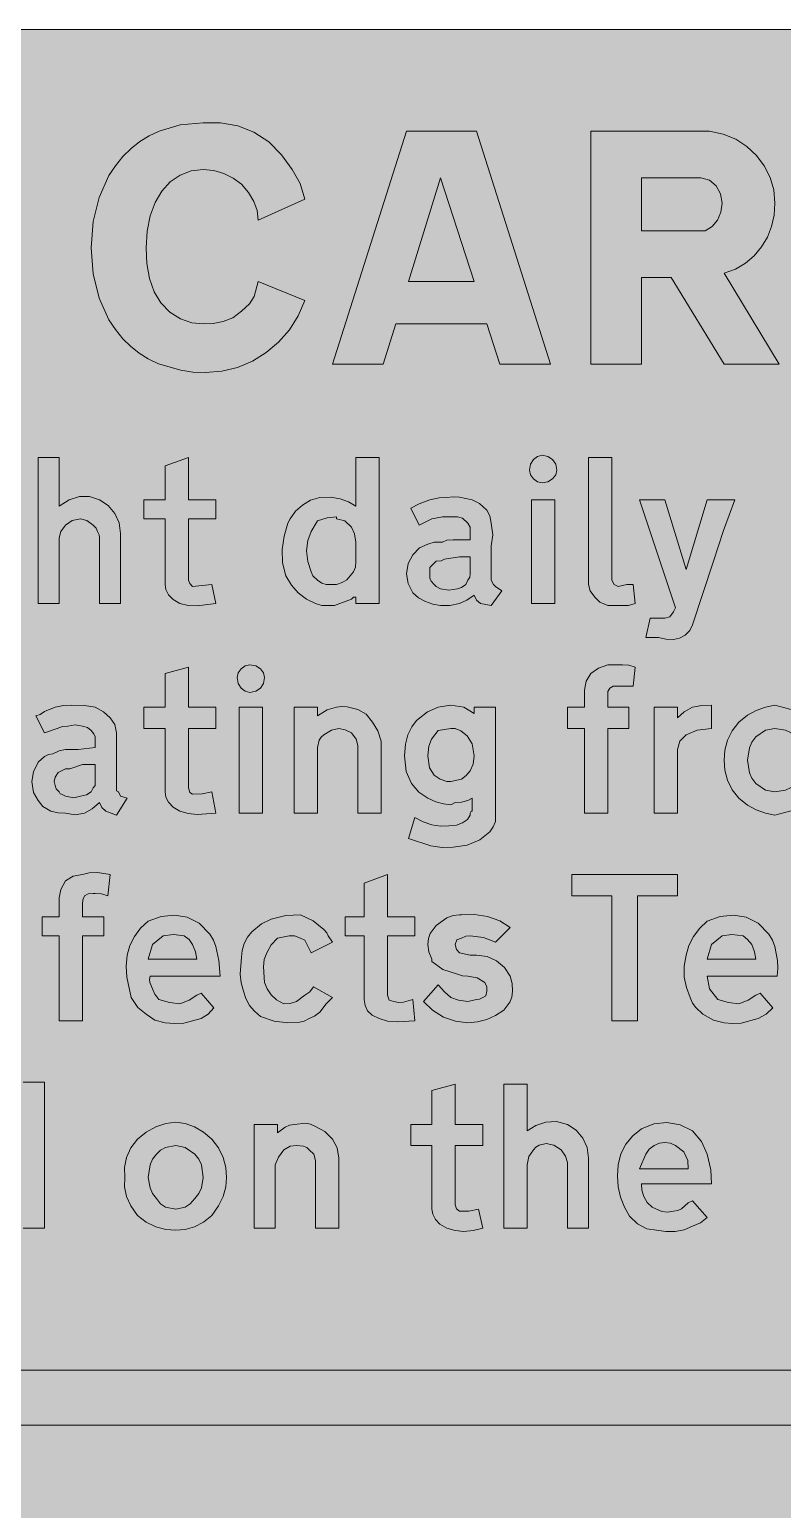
# Model space of a CAD drawing. Header units: metres. Extents: x 10 to 559, y 12 to 260.
# Drawn here: x 281.7 to 345.7, y 134.1 to 259.9 of the extents above; entities that cross this region are included whole.
import ezdxf

# ---------------------------------------------------------------- set-up
doc = ezdxf.new("R2010")
doc.units = ezdxf.units.M
doc.layers.add('FILL_BLACK_000000', color=7, linetype='Continuous', true_color=0x000000)
doc.layers.add('FILL_YELLOW_FFFF00', color=7, linetype='Continuous', true_color=0xffff00)

msp = doc.modelspace()

# ---------------------------------------------------------------- hatches: boundary and pattern name
at = {"layer": 'FILL_BLACK_000000', "true_color": 0x000000}
h = msp.add_hatch(color=7, dxfattribs=at)
h.dxf.hatch_style = 1
h.paths.add_polyline_path([(304.53, 235.58), (303.78, 234.4), (302.87, 233.36), (301.82, 232.47), (300.65, 231.75), (299.38, 231.21), (298.04, 230.88), (296.64, 230.76), (295.58, 230.81), (294.56, 230.96), (292.66, 231.52), (291.79, 231.94), (291, 232.43), (290.27, 233), (289.62, 233.64), (288.99, 234.42), (288.44, 235.25), (287.6, 237.1), (287.09, 239.16), (286.92, 241.38), (287.09, 243.6), (287.6, 245.65), (288.44, 247.51), (288.99, 248.34), (289.62, 249.12), (290.32, 249.81), (291.07, 250.41), (291.86, 250.9), (292.7, 251.3), (294.51, 251.83), (296.46, 252), (297.94, 252), (299.39, 251.73), (300.76, 251.19), (302.04, 250.38), (303.1, 249.28), (304.02, 248.04), (304.7, 246.85), (305.1, 245.52), (301.14, 243.72), (301.04, 244.53), (300.76, 245.32), (300.3, 246.07), (299.7, 246.78), (298.99, 247.28), (298.22, 247.68), (297.37, 247.94), (296.46, 248.04), (295.42, 247.92), (294.49, 247.56), (293.66, 246.98), (292.95, 246.19), (292.38, 245.23), (291.95, 244.09), (291.69, 242.8), (291.6, 241.38), (291.67, 240.04), (291.89, 238.77), (292.28, 237.63), (292.86, 236.7), (293.63, 235.89), (294.53, 235.33), (295.49, 235), (296.46, 234.9), (297.3, 234.94), (298.15, 235.1), (298.97, 235.43), (299.7, 235.98), (300.38, 236.61), (300.78, 237.24), (301.14, 238.5), (305.1, 236.88), (304.53, 235.58)])
h = msp.add_hatch(color=7, dxfattribs=at)
h.dxf.hatch_style = 1
h.paths.add_polyline_path([(320.58, 234.9), (312.84, 234.9), (311.76, 231.48), (307.44, 231.48), (313.74, 251.28), (319.68, 251.28), (325.98, 231.48), (321.66, 231.48), (320.58, 234.9)])
h.paths.add_polyline_path([(313.92, 238.5), (319.5, 238.5), (316.62, 247.32), (313.92, 238.5)], flags=16)
h = msp.add_hatch(color=7, dxfattribs=at)
h.dxf.hatch_style = 1
h.paths.add_polyline_path([(329.4, 231.48), (329.4, 251.28), (339.48, 251.28), (340.65, 251.04), (341.72, 250.6), (342.67, 249.99), (343.48, 249.23), (344.15, 248.35), (344.64, 247.36), (344.95, 246.29), (345.06, 245.16), (344.99, 244.16), (344.76, 243.19), (344.41, 242.28), (343.91, 241.45), (343.29, 240.7), (342.55, 240.07), (341.7, 239.57), (340.74, 239.22), (345.42, 231.48), (340.74, 231.48), (336.24, 238.86), (333.72, 238.86), (333.72, 231.48), (329.4, 231.48)])
h.paths.add_polyline_path([(339.12, 242.82), (339.72, 243.19), (340.18, 243.72), (340.46, 244.39), (340.56, 245.16), (340.43, 245.95), (340.06, 246.64), (339.5, 247.13), (338.76, 247.32), (333.72, 247.32), (333.72, 242.82), (338.94, 242.82), (339.12, 242.82)], flags=16)
h = msp.add_hatch(color=7, dxfattribs=at)
h.dxf.hatch_style = 1
h.paths.add_polyline_path([(285.06, 219.96), (285.93, 220.23), (286.8, 220.23), (287.64, 219.96), (288.38, 219.46), (288.95, 218.79), (289.31, 217.99), (289.44, 217.08), (289.44, 211.14), (287.64, 211.14), (287.64, 216.72), (287.62, 216.99), (287.46, 217.26), (287.35, 217.53), (287.1, 217.8), (286.56, 218.2), (286.02, 218.34), (285.32, 218.2), (284.76, 217.8), (284.36, 217.26), (284.22, 216.72), (284.22, 211.14), (282.42, 211.14), (282.42, 223.56), (284.22, 223.56), (284.22, 219.42), (285.06, 219.96)])
h = msp.add_hatch(color=7, dxfattribs=at)
h.dxf.hatch_style = 1
h.paths.add_polyline_path([(295.31, 212.85), (295.56, 212.58), (297.18, 212.76), (297.54, 211.14), (295.94, 210.94), (295.19, 210.96), (294.48, 211.14), (293.9, 211.47), (293.51, 211.88), (293.29, 212.33), (293.22, 212.76), (293.22, 218.34), (291.42, 218.34), (291.42, 219.96), (293.22, 219.96), (293.22, 222.84), (295.2, 223.56), (295.2, 219.96), (297.54, 219.96), (297.54, 218.34), (295.2, 218.34), (295.2, 213.12), (295.31, 212.85)])
h = msp.add_hatch(color=7, dxfattribs=at)
h.dxf.hatch_style = 1
h.paths.add_polyline_path([(306.54, 210.98), (306, 211.14), (305.23, 211.51), (304.54, 212.04), (303.95, 212.71), (303.48, 213.48), (303.2, 214.59), (303.17, 215.73), (303.33, 216.87), (303.66, 217.98), (303.84, 218.34), (304.31, 218.98), (304.9, 219.51), (305.59, 219.91), (306.36, 220.14), (307.27, 220.18), (308.09, 220.05), (308.82, 219.79), (309.42, 219.42), (309.42, 223.56), (311.4, 223.56), (311.4, 211.14), (309.42, 211.14), (309.42, 211.5), (309.42, 211.61), (309.42, 211.68), (309.24, 211.68), (309.06, 211.5), (307.62, 210.96), (307.08, 210.96), (306.54, 210.98)])
h.paths.add_polyline_path([(307.8, 218.52), (306.99, 218.41), (306.18, 218.16), (305.64, 217.26), (305.34, 216.5), (305.24, 215.62), (305.34, 214.7), (305.64, 213.84), (305.78, 213.48), (306.18, 213.12), (306.54, 212.87), (306.9, 212.76), (307.8, 212.76), (308.28, 212.93), (308.66, 213.16), (309.24, 213.84), (309.4, 214.22), (309.42, 214.74), (309.42, 216.36), (309.31, 217.06), (309.06, 217.62), (308.5, 218.18), (307.8, 218.34), (307.8, 218.45), (307.8, 218.52)], flags=16)
h = msp.add_hatch(color=7, dxfattribs=at)
h.dxf.hatch_style = 1
h.paths.add_polyline_path([(326.42, 222.08), (326.16, 221.74), (325.76, 221.49), (325.26, 221.4), (324.86, 221.49), (324.52, 221.74), (324.27, 222.08), (324.18, 222.48), (324.27, 222.98), (324.52, 223.38), (324.86, 223.64), (325.26, 223.74), (325.76, 223.64), (326.16, 223.38), (326.42, 222.98), (326.52, 222.48), (326.42, 222.08)])
h = msp.add_hatch(color=7, dxfattribs=at)
h.dxf.hatch_style = 1
h.paths.add_polyline_path([(329.22, 223.56), (331.2, 223.56), (331.2, 213.12), (331.38, 212.76), (331.74, 212.58), (332.46, 212.76), (333, 212.76), (333.18, 211.14), (332.62, 210.98), (331.92, 210.96), (330.84, 210.96), (330.17, 211.25), (329.76, 211.68), (329.36, 212.22), (329.22, 212.76), (329.22, 223.56)])
h = msp.add_hatch(color=7, dxfattribs=at)
h.dxf.hatch_style = 1
h.paths.add_polyline_path([(315.72, 219.96), (316.51, 220.12), (317.16, 220.14), (317.7, 220.21), (318.24, 220.18), (319.32, 219.96), (319.95, 219.64), (320.58, 219.06), (320.83, 218.59), (320.94, 217.98), (321.08, 216.99), (320.94, 216), (320.94, 213.12), (321.12, 212.76), (321.3, 212.58), (321.84, 212.22), (320.94, 210.96), (320.04, 211.14), (319.7, 211.43), (319.5, 211.86), (318.87, 211.43), (318.24, 211.14), (317.43, 210.98), (316.62, 210.96), (315.99, 211.07), (315.36, 211.32), (314.75, 211.61), (314.28, 212.04), (313.88, 212.85), (313.74, 213.66), (313.88, 214.54), (314.28, 215.28), (314.84, 215.86), (315.54, 216.18), (316.1, 216.34), (316.8, 216.36), (317.18, 216.52), (317.7, 216.54), (319.14, 216.54), (319.14, 217.08), (319.14, 217.62), (318.96, 217.98), (318.51, 218.38), (318.06, 218.52), (316.8, 218.52), (315.9, 218.34), (314.82, 217.8), (314.1, 219.24), (314.82, 219.6), (315.72, 219.96)])
h.paths.add_polyline_path([(318.06, 212.4), (318.42, 212.51), (318.78, 212.76), (318.96, 213.12), (319.12, 213.39), (319.14, 213.66), (319.14, 215.1), (318.24, 215.1), (316.98, 214.92), (316.69, 214.76), (316.26, 214.74), (315.72, 214.2), (315.72, 213.3), (315.83, 213.03), (316.08, 212.76), (316.26, 212.58), (316.62, 212.4), (317.34, 212.26), (318.06, 212.4)], flags=16)
h = msp.add_hatch(color=7, dxfattribs=at)
h.dxf.hatch_style = 1
h.paths.add_polyline_path([(326.34, 219.96), (326.34, 211.14), (324.36, 211.14), (324.36, 219.96), (326.34, 219.96)])
h = msp.add_hatch(color=7, dxfattribs=at)
h.dxf.hatch_style = 1
h.paths.add_polyline_path([(336.6, 210.78), (333.54, 219.96), (335.7, 219.96), (337.5, 214.02), (339.3, 219.96), (341.64, 219.96), (340.67, 217.35), (339.84, 214.74), (338.04, 209.34), (337.81, 208.84), (337.43, 208.44), (336.95, 208.18), (336.42, 208.08), (335.79, 208.1), (335.16, 208.26), (334.08, 208.26), (334.44, 209.88), (335.7, 209.88), (336.13, 210.01), (336.42, 210.42), (336.6, 210.78)])
h = msp.add_hatch(color=7, dxfattribs=at)
h.dxf.hatch_style = 1
h.paths.add_polyline_path([(295.31, 195.07), (295.56, 194.94), (296.37, 194.96), (297.18, 195.12), (297.54, 193.32), (295.94, 193.21), (295.19, 193.29), (294.48, 193.5), (293.9, 193.83), (293.51, 194.24), (293.29, 194.69), (293.22, 195.12), (293.22, 200.52), (291.42, 200.52), (291.42, 202.32), (293.22, 202.32), (293.22, 205.2), (295.2, 205.74), (295.2, 202.32), (297.54, 202.32), (297.54, 200.52), (295.2, 200.52), (295.2, 195.48), (295.31, 195.07)])
h = msp.add_hatch(color=7, dxfattribs=at)
h.dxf.hatch_style = 1
h.paths.add_polyline_path([(301.58, 204.34), (301.32, 203.94), (300.92, 203.68), (300.42, 203.58), (300.02, 203.68), (299.68, 203.94), (299.43, 204.34), (299.34, 204.84), (299.43, 205.24), (299.68, 205.58), (300.02, 205.83), (300.42, 205.92), (300.92, 205.83), (301.32, 205.58), (301.58, 205.24), (301.68, 204.84), (301.58, 204.34)])
h = msp.add_hatch(color=7, dxfattribs=at)
h.dxf.hatch_style = 1
h.paths.add_polyline_path([(328.86, 193.32), (328.86, 200.52), (327.42, 200.52), (327.42, 202.32), (328.86, 202.32), (328.86, 203.76), (329, 204.55), (329.4, 205.2), (330.05, 205.63), (330.84, 205.92), (332.1, 205.92), (332.64, 205.9), (333.18, 205.74), (333, 204.12), (331.92, 204.12), (331.81, 204.12), (331.74, 204.12), (331.31, 204.1), (331.02, 203.94), (330.86, 203.65), (330.84, 203.22), (330.84, 202.32), (332.64, 202.32), (332.64, 200.52), (330.84, 200.52), (330.84, 193.32), (328.86, 193.32)])
h = msp.add_hatch(color=7, dxfattribs=at)
h.dxf.hatch_style = 1
h.paths.add_polyline_path([(282.96, 201.96), (283.86, 202.32), (284.58, 202.48), (285.3, 202.5), (286.36, 202.48), (287.28, 202.32), (287.98, 201.94), (288.54, 201.42), (288.95, 200.86), (289.08, 200.16), (289.08, 198.36), (289.08, 195.48), (289.1, 195.23), (289.26, 195.12), (289.44, 194.76), (289.98, 194.58), (289.08, 193.14), (288.18, 193.5), (287.84, 193.79), (287.64, 194.22), (287.01, 193.7), (286.38, 193.32), (285.57, 193.18), (284.76, 193.32), (284.13, 193.34), (283.5, 193.5), (282.83, 193.88), (282.42, 194.4), (282.02, 195.07), (281.88, 196.02), (282.02, 196.83), (282.42, 197.64), (282.98, 198.13), (283.31, 198.3), (283.68, 198.36), (284.22, 198.61), (284.76, 198.72), (285.84, 198.72), (287.28, 198.9), (287.28, 199.26), (287.28, 199.8), (287.17, 200.07), (286.92, 200.34), (286.63, 200.59), (286.2, 200.7), (285.57, 200.83), (284.94, 200.7), (284.49, 200.68), (284.04, 200.52), (282.96, 200.16), (282.24, 201.6), (282.6, 201.71), (282.96, 201.96)])
h.paths.add_polyline_path([(286.02, 194.76), (286.54, 194.87), (286.92, 195.12), (287.1, 195.48), (287.26, 195.66), (287.28, 195.84), (287.28, 197.46), (286.2, 197.46), (285.12, 197.1), (284.76, 197.08), (284.4, 196.92), (284.13, 196.78), (283.86, 196.38), (283.79, 196.02), (283.86, 195.66), (283.97, 195.39), (284.22, 195.12), (284.31, 194.96), (284.4, 194.94), (284.76, 194.76), (285.46, 194.62), (286.02, 194.76)], flags=16)
h = msp.add_hatch(color=7, dxfattribs=at)
h.dxf.hatch_style = 1
h.paths.add_polyline_path([(301.5, 202.32), (301.5, 193.32), (299.52, 193.32), (299.52, 202.32), (301.5, 202.32)])
h = msp.add_hatch(color=7, dxfattribs=at)
h.dxf.hatch_style = 1
h.paths.add_polyline_path([(307.35, 200.38), (306.72, 199.98), (306.48, 199.79), (306.32, 199.51), (306.18, 198.9), (306.18, 193.32), (304.2, 193.32), (304.2, 202.32), (306.18, 202.32), (306.18, 201.6), (306.99, 202.09), (307.8, 202.32), (308.23, 202.39), (308.7, 202.36), (309.6, 202.14), (310.3, 201.73), (310.86, 201.06), (311.29, 200.32), (311.58, 199.44), (311.58, 193.32), (309.6, 193.32), (309.6, 199.08), (309.47, 199.62), (309.06, 200.16), (308.52, 200.41), (307.98, 200.52), (307.35, 200.38)])
h = msp.add_hatch(color=7, dxfattribs=at)
h.dxf.hatch_style = 1
h.paths.add_polyline_path([(315.9, 192.33), (316.64, 192.2), (317.34, 192.24), (317.98, 192.3), (318.51, 192.49), (318.91, 192.77), (319.14, 193.14), (319.14, 193.25), (319.14, 193.32), (319.23, 193.48), (319.32, 193.5), (319.32, 194.4), (319.32, 194.51), (319.32, 194.58), (318.96, 194.4), (318.42, 194.24), (317.88, 194.22), (317.52, 194.04), (316.87, 194.11), (316.23, 194.27), (315.54, 194.58), (314.78, 195.09), (314.15, 195.84), (313.72, 196.86), (313.56, 198.18), (313.64, 199.17), (313.86, 199.99), (314.19, 200.66), (314.6, 201.19), (315.53, 201.93), (316.44, 202.32), (317.52, 202.5), (318.6, 202.32), (319.5, 201.78), (319.5, 202.32), (321.3, 202.32), (321.3, 192.6), (321.11, 192.15), (320.81, 191.73), (319.97, 191.05), (318.9, 190.6), (317.7, 190.44), (316.76, 190.4), (315.81, 190.53), (313.92, 191.16), (314.46, 192.96), (315.16, 192.59), (315.9, 192.33)])
h.paths.add_polyline_path([(315.86, 199.6), (315.63, 199), (315.54, 198.18), (315.69, 197.18), (316.08, 196.56), (316.6, 196.21), (317.16, 196.02), (317.34, 196.02), (317.52, 196.02), (318.42, 196.2), (318.82, 196.51), (319.16, 196.92), (319.41, 197.47), (319.5, 198.18), (319.32, 199.2), (318.89, 199.89), (318.36, 200.31), (317.88, 200.52), (317.52, 200.52), (316.44, 200.34), (315.86, 199.6)], flags=16)
h = msp.add_hatch(color=7, dxfattribs=at)
h.dxf.hatch_style = 1
h.paths.add_polyline_path([(337.34, 201.94), (338.04, 202.32), (338.85, 202.48), (339.66, 202.5), (339.66, 200.52), (338.45, 200.38), (337.5, 199.98), (336.96, 199.44), (336.78, 198.72), (336.78, 193.32), (334.8, 193.32), (334.8, 202.32), (336.78, 202.32), (336.78, 201.42), (337.34, 201.94)])
h = msp.add_hatch(color=7, dxfattribs=at)
h.dxf.hatch_style = 1
h.paths.add_polyline_path([(341.03, 199.51), (341.42, 200.33), (342, 201.06), (342.71, 201.64), (343.46, 202.05), (344.25, 202.33), (345.06, 202.5), (346.75, 202.05), (347.57, 201.64), (348.3, 201.06), (348.88, 200.33), (349.27, 199.51), (349.49, 198.66), (349.56, 197.82), (349.49, 196.98), (349.27, 196.13), (348.88, 195.31), (348.3, 194.58), (347.57, 194), (346.75, 193.59), (345.06, 193.14), (344.25, 193.31), (343.46, 193.59), (342.71, 194), (342, 194.58), (341.42, 195.31), (341.03, 196.13), (340.81, 196.98), (340.74, 197.82), (340.81, 198.66), (341.03, 199.51)])
h.paths.add_polyline_path([(343.44, 199.8), (343.1, 199.36), (342.88, 198.88), (342.72, 197.82), (342.88, 196.76), (343.1, 196.28), (343.44, 195.84), (344.25, 195.28), (345.06, 195.12), (345.96, 195.28), (346.43, 195.5), (346.86, 195.84), (347.26, 196.76), (347.4, 197.82), (347.26, 198.88), (346.86, 199.8), (346.43, 200.14), (345.96, 200.36), (345.06, 200.52), (344.25, 200.36), (343.44, 199.8)], flags=16)
h = msp.add_hatch(color=7, dxfattribs=at)
h.dxf.hatch_style = 1
h.paths.add_polyline_path([(284.22, 175.68), (284.22, 182.88), (282.78, 182.88), (282.78, 184.5), (284.22, 184.5), (284.22, 186.12), (284.36, 186.84), (284.76, 187.56), (285.41, 187.96), (286.2, 188.1), (286.76, 188.26), (287.46, 188.28), (288.54, 188.1), (288.36, 186.3), (287.82, 186.46), (287.28, 186.48), (287.17, 186.48), (287.1, 186.48), (286.67, 186.46), (286.38, 186.3), (286.22, 185.94), (286.2, 185.58), (286.2, 184.5), (288, 184.5), (288, 182.88), (286.2, 182.88), (286.2, 175.68), (284.22, 175.68)])
h = msp.add_hatch(color=7, dxfattribs=at)
h.dxf.hatch_style = 1
h.paths.add_polyline_path([(312.25, 177.43), (312.66, 177.3), (313.06, 177.23), (313.47, 177.25), (314.28, 177.48), (314.46, 175.68), (312.93, 175.57), (312.13, 175.65), (311.4, 175.86), (310.82, 176.16), (310.43, 176.53), (310.21, 176.97), (310.14, 177.48), (310.14, 182.88), (308.52, 182.88), (308.52, 184.5), (310.14, 184.5), (310.14, 187.38), (312.12, 188.1), (312.12, 184.5), (314.46, 184.5), (314.46, 182.88), (312.12, 182.88), (312.12, 177.84), (312.25, 177.43)])
h = msp.add_hatch(color=7, dxfattribs=at)
h.dxf.hatch_style = 1
h.paths.add_polyline_path([(336.78, 186.3), (333.36, 186.3), (333.36, 175.68), (331.2, 175.68), (331.2, 186.3), (327.78, 186.3), (327.78, 188.1), (336.78, 188.1), (336.78, 186.3)])
h = msp.add_hatch(color=7, dxfattribs=at)
h.dxf.hatch_style = 1
h.paths.add_polyline_path([(291.6, 176.22), (290.9, 176.8), (290.34, 177.66), (289.96, 179.39), (289.91, 180.32), (289.98, 181.26), (290.21, 182.06), (290.61, 182.83), (291.14, 183.54), (291.78, 184.14), (292.89, 184.54), (294.01, 184.66), (295.1, 184.47), (296.1, 183.96), (297.02, 183.04), (297.34, 182.52), (297.54, 181.98), (297.79, 180.79), (297.9, 179.46), (291.96, 179.46), (291.89, 179.19), (291.92, 178.92), (292.14, 178.38), (292.34, 177.93), (292.68, 177.48), (293.58, 177.23), (294.48, 177.12), (295.27, 177.41), (295.92, 177.84), (296.28, 178.02), (297.36, 176.76), (296.89, 176.24), (296.28, 175.86), (294.82, 175.48), (294.03, 175.43), (293.22, 175.5), (292.34, 175.72), (291.6, 176.22)])
h.paths.add_polyline_path([(295.81, 181.53), (295.56, 182.16), (295.27, 182.59), (294.84, 182.88), (293.94, 183.01), (293.04, 182.88), (292.14, 182.16), (291.78, 180.9), (295.92, 180.9), (295.81, 181.53)], flags=16)
h = msp.add_hatch(color=7, dxfattribs=at)
h.dxf.hatch_style = 1
h.paths.add_polyline_path([(303.84, 177.14), (304.38, 177.3), (305.1, 177.84), (305.53, 178.13), (305.82, 178.56), (307.44, 177.66), (306.9, 177.12), (306.36, 176.4), (305.91, 176.06), (305.46, 175.86), (305.05, 175.65), (304.63, 175.54), (303.66, 175.5), (302.49, 175.63), (301.32, 176.04), (300.82, 176.48), (300.4, 176.98), (300.08, 177.56), (299.88, 178.2), (299.67, 178.9), (299.59, 179.64), (299.7, 181.08), (299.76, 181.65), (299.95, 182.23), (300.23, 182.78), (300.6, 183.24), (301.41, 183.91), (302.22, 184.32), (303.48, 184.63), (304.74, 184.68), (305.8, 184.18), (306.72, 183.42), (306.97, 183.15), (307.08, 182.88), (307.44, 182.34), (305.64, 181.44), (305.1, 182.52), (304.74, 182.7), (304.23, 182.88), (303.75, 182.9), (302.76, 182.7), (302.24, 182.14), (301.86, 181.44), (301.65, 180.87), (301.57, 180.25), (301.68, 178.92), (301.88, 178.39), (302.22, 177.88), (302.69, 177.45), (303.3, 177.12), (303.84, 177.14)])
h = msp.add_hatch(color=7, dxfattribs=at)
h.dxf.hatch_style = 1
h.paths.add_polyline_path([(319.14, 181.26), (319.5, 181.26), (319.68, 181.26), (320.59, 181.13), (321.39, 180.76), (322.06, 180.2), (322.56, 179.46), (322.72, 178.83), (322.74, 178.2), (322.68, 177.69), (322.51, 177.25), (322.02, 176.58), (321.31, 176.11), (320.56, 175.77), (319.77, 175.57), (318.96, 175.5), (317.89, 175.63), (316.87, 175.99), (315.95, 176.56), (315.18, 177.3), (316.44, 178.74), (316.98, 178.13), (317.52, 177.66), (318.17, 177.41), (318.96, 177.3), (319.68, 177.48), (319.95, 177.5), (320.22, 177.66), (320.47, 177.79), (320.58, 178.2), (320.58, 178.56), (320.4, 178.92), (319.75, 179.32), (318.96, 179.46), (318.51, 179.48), (318.06, 179.64), (316.84, 180.04), (315.9, 180.72), (315.9, 180.9), (315.65, 181.53), (315.54, 182.16), (315.6, 182.67), (315.76, 183.1), (316.26, 183.78), (317.18, 184.43), (317.7, 184.62), (318.24, 184.68), (318.42, 184.68), (319.52, 184.71), (320.62, 184.54), (321.66, 184.17), (322.56, 183.6), (321.3, 182.34), (320.29, 182.74), (319.14, 182.88), (318.78, 182.86), (318.42, 182.7), (318.01, 182.56), (317.88, 182.16), (317.99, 181.73), (318.24, 181.44), (319.14, 181.26)])
h = msp.add_hatch(color=7, dxfattribs=at)
h.dxf.hatch_style = 1
h.paths.add_polyline_path([(338.94, 176.22), (338.33, 176.8), (338.05, 177.18), (337.86, 177.66), (337.53, 178.5), (337.34, 179.39), (337.33, 180.32), (337.5, 181.26), (337.73, 182.06), (338.13, 182.83), (338.66, 183.54), (339.3, 184.14), (340.41, 184.54), (341.53, 184.66), (342.62, 184.47), (343.62, 183.96), (344.54, 183.04), (344.86, 182.52), (345.06, 181.98), (345.28, 180.79), (345.31, 180.13), (345.24, 179.46), (339.3, 179.46), (339.48, 178.38), (340.2, 177.48), (341.1, 177.23), (342, 177.12), (342.79, 177.41), (343.44, 177.84), (343.8, 178.02), (344.88, 176.76), (344.32, 176.24), (343.62, 175.86), (342.18, 175.48), (341.44, 175.43), (340.74, 175.5), (339.84, 175.72), (338.94, 176.22)])
h.paths.add_polyline_path([(343.33, 181.53), (343.08, 182.16), (342.72, 182.59), (342.36, 182.88), (341.39, 183.01), (340.56, 182.88), (339.66, 182.16), (339.3, 180.9), (343.44, 180.9), (343.33, 181.53)], flags=16)
h = msp.add_hatch(color=7, dxfattribs=at)
h.dxf.hatch_style = 1
h.paths.add_polyline_path([(278.82, 157.86), (278.28, 157.88), (277.74, 158.04), (276.87, 158.41), (276.14, 158.94), (275.59, 159.61), (275.22, 160.38), (274.92, 161.46), (274.82, 162.54), (274.92, 163.62), (275.22, 164.7), (275.58, 165.24), (276.05, 165.88), (276.64, 166.41), (277.33, 166.81), (278.1, 167.04), (278.9, 167.08), (279.68, 166.93), (280.38, 166.61), (280.98, 166.14), (281.16, 166.14), (281.16, 166.25), (281.16, 166.32), (281.16, 170.46), (282.96, 170.46), (282.96, 158.04), (281.16, 158.04), (281.16, 158.4), (281.07, 158.56), (280.98, 158.58), (280.87, 158.58), (280.8, 158.58), (280.62, 158.4), (280.06, 158.06), (279.36, 157.86), (278.82, 157.86)])
h.paths.add_polyline_path([(280.31, 159.91), (280.6, 160.19), (280.8, 160.56), (281.05, 161.1), (281.16, 161.64), (281.16, 163.26), (281.03, 163.96), (280.62, 164.52), (280.15, 165.01), (279.54, 165.24), (279.36, 165.24), (278.96, 165.31), (278.57, 165.26), (277.92, 164.88), (277.49, 164.59), (277.2, 164.16), (276.9, 163.32), (276.8, 162.45), (276.9, 161.58), (277.2, 160.74), (277.74, 160.02), (278.19, 159.77), (278.64, 159.66), (279.02, 159.52), (279.54, 159.66), (279.94, 159.72), (280.31, 159.91)], flags=16)
h = msp.add_hatch(color=7, dxfattribs=at)
h.dxf.hatch_style = 1
h.paths.add_polyline_path([(317.99, 159.68), (318.24, 159.48), (319.05, 159.5), (319.86, 159.66), (320.22, 158.04), (319.41, 157.84), (318.62, 157.77), (317.87, 157.84), (317.16, 158.04), (316.58, 158.37), (316.19, 158.78), (315.97, 159.23), (315.9, 159.66), (315.9, 165.06), (314.1, 165.06), (314.1, 166.86), (315.9, 166.86), (315.9, 169.74), (317.88, 170.28), (317.88, 166.86), (320.22, 166.86), (320.22, 165.06), (317.88, 165.06), (317.88, 160.02), (317.99, 159.68)])
h = msp.add_hatch(color=7, dxfattribs=at)
h.dxf.hatch_style = 1
h.paths.add_polyline_path([(322.02, 158.04), (322.02, 170.28), (324, 170.28), (324, 166.32), (324.74, 166.78), (325.58, 167.06), (326.48, 167.1), (327.42, 166.86), (328.16, 166.36), (328.73, 165.69), (329.09, 164.89), (329.22, 163.98), (329.22, 158.04), (327.42, 158.04), (327.42, 163.62), (327.24, 164.16), (326.88, 164.7), (326.25, 165.1), (325.62, 165.24), (325.01, 165.1), (324.73, 164.94), (324.54, 164.7), (324.14, 164.14), (324, 163.44), (324, 158.04), (322.02, 158.04)])
h = msp.add_hatch(color=7, dxfattribs=at)
h.dxf.hatch_style = 1
h.paths.add_polyline_path([(289.94, 164.05), (290.31, 164.87), (290.88, 165.6), (291.61, 166.2), (292.43, 166.66), (293.28, 166.94), (294.12, 167.04), (294.93, 166.94), (295.72, 166.66), (296.47, 166.2), (297.18, 165.6), (297.76, 164.87), (298.15, 164.05), (298.37, 163.2), (298.44, 162.36), (298.37, 161.55), (298.15, 160.74), (297.76, 159.93), (297.18, 159.12), (296.47, 158.54), (295.72, 158.15), (294.93, 157.93), (294.12, 157.86), (293.28, 157.93), (292.43, 158.15), (291.61, 158.54), (290.88, 159.12), (290.31, 159.93), (289.94, 160.74), (289.77, 161.55), (289.8, 162.36), (289.77, 163.2), (289.94, 164.05)])
h.paths.add_polyline_path([(292.83, 164.68), (292.5, 164.34), (292.16, 163.9), (291.94, 163.42), (291.78, 162.36), (291.94, 161.46), (292.16, 160.99), (292.5, 160.56), (292.83, 160.12), (293.24, 159.84), (294.12, 159.66), (294.93, 159.84), (295.34, 160.12), (295.74, 160.56), (296.08, 160.99), (296.3, 161.46), (296.46, 162.36), (296.3, 163.42), (296.08, 163.9), (295.74, 164.34), (294.93, 164.9), (294.12, 165.06), (293.24, 164.9), (292.83, 164.68)], flags=16)
h = msp.add_hatch(color=7, dxfattribs=at)
h.dxf.hatch_style = 1
h.paths.add_polyline_path([(303.84, 165.01), (303.3, 164.7), (302.87, 164.07), (302.58, 163.44), (302.58, 158.04), (300.78, 158.04), (300.78, 166.86), (302.76, 166.86), (302.76, 166.14), (303.41, 166.63), (303.8, 166.8), (304.2, 166.86), (305.17, 166.97), (305.59, 166.89), (306, 166.68), (306.79, 166.27), (307.44, 165.6), (307.85, 164.86), (307.98, 163.98), (307.98, 158.04), (306, 158.04), (306, 163.8), (305.87, 164.32), (305.46, 164.7), (305.27, 164.91), (304.99, 165.01), (304.38, 165.06), (303.84, 165.01)])
h = msp.add_hatch(color=7, dxfattribs=at)
h.dxf.hatch_style = 1
h.paths.add_polyline_path([(333.36, 158.4), (332.69, 159.05), (332.28, 159.84), (331.94, 160.68), (331.74, 161.57), (331.67, 162.5), (331.74, 163.44), (331.97, 164.35), (332.39, 165.17), (332.98, 165.9), (333.72, 166.5), (334.75, 166.9), (335.88, 167.02), (337.01, 166.83), (338.04, 166.32), (338.81, 165.4), (339.3, 164.34), (339.62, 163.01), (339.66, 161.82), (333.72, 161.82), (333.74, 161.28), (333.9, 160.74), (334.19, 160.22), (334.62, 159.84), (335.45, 159.46), (335.91, 159.41), (336.42, 159.48), (336.79, 159.54), (337.12, 159.7), (337.68, 160.2), (338.04, 160.38), (339.3, 158.94), (338.74, 158.51), (338.04, 158.22), (337.33, 157.91), (336.58, 157.77), (335.79, 157.76), (334.98, 157.86), (334.17, 157.99), (333.36, 158.4)])
h.paths.add_polyline_path([(337.64, 163.8), (337.32, 164.52), (336.6, 165.06), (336.17, 165.26), (335.7, 165.33), (335.23, 165.26), (334.8, 165.06), (334.37, 164.77), (334.08, 164.34), (333.54, 163.08), (337.68, 163.08), (337.64, 163.8)], flags=16)
h = msp.add_hatch(color=7, dxfattribs=at)
h.dxf.hatch_style = 1
h.paths.add_polyline_path([(63.18, 141.3), (63.18, 145.98), (496.62, 145.98), (491.94, 150.66), (498.96, 150.66), (506.16, 143.64), (498.96, 136.62), (491.94, 136.62), (496.62, 141.3), (63.18, 141.3)])
at = {"layer": 'FILL_YELLOW_FFFF00', "true_color": 0xffff00}
h = msp.add_hatch(color=7, dxfattribs=at)
h.dxf.hatch_style = 1
h.paths.add_polyline_path([(553.58, 259.76), (554.9, 259.31), (556.14, 258.63), (557.28, 257.76), (558.12, 256.72), (558.74, 255.51), (559.13, 254.17), (559.26, 252.72), (559.26, 18.9), (559.13, 17.57), (558.72, 16.38), (558.07, 15.05), (557.28, 13.86), (556.11, 12.94), (554.83, 12.33), (553.51, 11.99), (552.24, 11.88), (17.1, 11.88), (15.86, 11.99), (14.6, 12.33), (13.38, 12.94), (12.24, 13.86), (11.3, 15), (10.62, 16.24), (10.22, 17.56), (10.08, 18.9), (10.08, 252.72), (10.22, 254.07), (10.62, 255.42), (11.3, 256.66), (12.24, 257.76), (12.71, 258.27), (13.28, 258.7), (14.58, 259.38), (15.91, 259.78), (17.1, 259.92), (552.24, 259.92), (553.58, 259.76)])

# ---------------------------------------------------------------- linework, layer by layer
at = {"layer": 'FILL_BLACK_000000', "lineweight": 0, "true_color": 0x000000}
for points in [[(304.53, 235.58), (303.78, 234.4), (302.87, 233.36), (301.82, 232.47), (300.65, 231.75), (299.38, 231.21), (298.04, 230.88), (296.64, 230.76), (295.58, 230.81), (294.56, 230.96), (292.66, 231.52), (291.79, 231.94), (291, 232.43), (290.27, 233), (289.62, 233.64), (288.99, 234.42), (288.44, 235.25), (287.6, 237.1), (287.09, 239.16), (286.92, 241.38), (287.09, 243.6), (287.6, 245.65), (288.44, 247.51), (288.99, 248.34), (289.62, 249.12), (290.32, 249.81), (291.07, 250.41), (291.86, 250.9), (292.7, 251.3), (294.51, 251.83), (296.46, 252), (297.94, 252), (299.39, 251.73), (300.76, 251.19), (302.04, 250.38), (303.1, 249.28), (304.02, 248.04), (304.7, 246.85), (305.1, 245.52), (301.14, 243.72), (301.04, 244.53), (300.76, 245.32), (300.3, 246.07), (299.7, 246.78), (298.99, 247.28), (298.22, 247.68), (297.37, 247.94), (296.46, 248.04), (295.42, 247.92), (294.49, 247.56), (293.66, 246.98), (292.95, 246.19), (292.38, 245.23), (291.95, 244.09), (291.69, 242.8), (291.6, 241.38), (291.67, 240.04), (291.89, 238.77), (292.28, 237.63), (292.86, 236.7), (293.63, 235.89), (294.53, 235.33), (295.49, 235), (296.46, 234.9), (297.3, 234.94), (298.15, 235.1), (298.97, 235.43), (299.7, 235.98), (300.38, 236.61), (300.78, 237.24), (301.14, 238.5), (305.1, 236.88)], [(320.58, 234.9), (312.84, 234.9), (311.76, 231.48), (307.44, 231.48), (313.74, 251.28), (319.68, 251.28), (325.98, 231.48), (321.66, 231.48)], [(329.4, 231.48), (329.4, 251.28), (339.48, 251.28), (340.65, 251.04), (341.72, 250.6), (342.67, 249.99), (343.48, 249.23), (344.15, 248.35), (344.64, 247.36), (344.95, 246.29), (345.06, 245.16), (344.99, 244.16), (344.76, 243.19), (344.41, 242.28), (343.91, 241.45), (343.29, 240.7), (342.55, 240.07), (341.7, 239.57), (340.74, 239.22), (345.42, 231.48), (340.74, 231.48), (336.24, 238.86), (333.72, 238.86), (333.72, 231.48)], [(313.92, 238.5), (319.5, 238.5), (316.62, 247.32)], [(339.12, 242.82), (339.72, 243.19), (340.18, 243.72), (340.46, 244.39), (340.56, 245.16), (340.43, 245.95), (340.06, 246.64), (339.5, 247.13), (338.76, 247.32), (333.72, 247.32), (333.72, 242.82), (338.94, 242.82)], [(285.06, 219.96), (285.93, 220.23), (286.8, 220.23), (287.64, 219.96), (288.38, 219.46), (288.95, 218.79), (289.31, 217.99), (289.44, 217.08), (289.44, 211.14), (287.64, 211.14), (287.64, 216.72), (287.62, 216.99), (287.46, 217.26), (287.35, 217.53), (287.1, 217.8), (286.56, 218.2), (286.02, 218.34), (285.32, 218.2), (284.76, 217.8), (284.36, 217.26), (284.22, 216.72), (284.22, 211.14), (282.42, 211.14), (282.42, 223.56), (284.22, 223.56), (284.22, 219.42)], [(295.31, 212.85), (295.56, 212.58), (297.18, 212.76), (297.54, 211.14), (295.94, 210.94), (295.19, 210.96), (294.48, 211.14), (293.9, 211.47), (293.51, 211.88), (293.29, 212.33), (293.22, 212.76), (293.22, 218.34), (291.42, 218.34), (291.42, 219.96), (293.22, 219.96), (293.22, 222.84), (295.2, 223.56), (295.2, 219.96), (297.54, 219.96), (297.54, 218.34), (295.2, 218.34), (295.2, 213.12)], [(306.54, 210.98), (306, 211.14), (305.23, 211.51), (304.54, 212.04), (303.95, 212.71), (303.48, 213.48), (303.2, 214.59), (303.17, 215.73), (303.33, 216.87), (303.66, 217.98), (303.84, 218.34), (304.31, 218.98), (304.9, 219.51), (305.59, 219.91), (306.36, 220.14), (307.27, 220.18), (308.09, 220.05), (308.82, 219.79), (309.42, 219.42), (309.42, 223.56), (311.4, 223.56), (311.4, 211.14), (309.42, 211.14), (309.42, 211.5), (309.42, 211.61), (309.42, 211.68), (309.24, 211.68), (309.06, 211.5), (307.62, 210.96), (307.08, 210.96)], [(326.42, 222.08), (326.16, 221.74), (325.76, 221.49), (325.26, 221.4), (324.86, 221.49), (324.52, 221.74), (324.27, 222.08), (324.18, 222.48), (324.27, 222.98), (324.52, 223.38), (324.86, 223.64), (325.26, 223.74), (325.76, 223.64), (326.16, 223.38), (326.42, 222.98), (326.52, 222.48)], [(329.22, 223.56), (331.2, 223.56), (331.2, 213.12), (331.38, 212.76), (331.74, 212.58), (332.46, 212.76), (333, 212.76), (333.18, 211.14), (332.62, 210.98), (331.92, 210.96), (330.84, 210.96), (330.17, 211.25), (329.76, 211.68), (329.36, 212.22), (329.22, 212.76)], [(315.72, 219.96), (316.51, 220.12), (317.16, 220.14), (317.7, 220.21), (318.24, 220.18), (319.32, 219.96), (319.95, 219.64), (320.58, 219.06), (320.83, 218.59), (320.94, 217.98), (321.08, 216.99), (320.94, 216), (320.94, 213.12), (321.12, 212.76), (321.3, 212.58), (321.84, 212.22), (320.94, 210.96), (320.04, 211.14), (319.7, 211.43), (319.5, 211.86), (318.87, 211.43), (318.24, 211.14), (317.43, 210.98), (316.62, 210.96), (315.99, 211.07), (315.36, 211.32), (314.75, 211.61), (314.28, 212.04), (313.88, 212.85), (313.74, 213.66), (313.88, 214.54), (314.28, 215.28), (314.84, 215.86), (315.54, 216.18), (316.1, 216.34), (316.8, 216.36), (317.18, 216.52), (317.7, 216.54), (319.14, 216.54), (319.14, 217.08), (319.14, 217.62), (318.96, 217.98), (318.51, 218.38), (318.06, 218.52), (316.8, 218.52), (315.9, 218.34), (314.82, 217.8), (314.1, 219.24), (314.82, 219.6)], [(326.34, 219.96), (326.34, 211.14), (324.36, 211.14), (324.36, 219.96)], [(336.6, 210.78), (333.54, 219.96), (335.7, 219.96), (337.5, 214.02), (339.3, 219.96), (341.64, 219.96), (340.67, 217.35), (339.84, 214.74), (338.04, 209.34), (337.81, 208.84), (337.43, 208.44), (336.95, 208.18), (336.42, 208.08), (335.79, 208.1), (335.16, 208.26), (334.08, 208.26), (334.44, 209.88), (335.7, 209.88), (336.13, 210.01), (336.42, 210.42)], [(307.8, 218.52), (306.99, 218.41), (306.18, 218.16), (305.64, 217.26), (305.34, 216.5), (305.24, 215.62), (305.34, 214.7), (305.64, 213.84), (305.78, 213.48), (306.18, 213.12), (306.54, 212.87), (306.9, 212.76), (307.8, 212.76), (308.28, 212.93), (308.66, 213.16), (309.24, 213.84), (309.4, 214.22), (309.42, 214.74), (309.42, 216.36), (309.31, 217.06), (309.06, 217.62), (308.5, 218.18), (307.8, 218.34), (307.8, 218.45)], [(318.06, 212.4), (318.42, 212.51), (318.78, 212.76), (318.96, 213.12), (319.12, 213.39), (319.14, 213.66), (319.14, 215.1), (318.24, 215.1), (316.98, 214.92), (316.69, 214.76), (316.26, 214.74), (315.72, 214.2), (315.72, 213.3), (315.83, 213.03), (316.08, 212.76), (316.26, 212.58), (316.62, 212.4), (317.34, 212.26)], [(295.31, 195.07), (295.56, 194.94), (296.37, 194.96), (297.18, 195.12), (297.54, 193.32), (295.94, 193.21), (295.19, 193.29), (294.48, 193.5), (293.9, 193.83), (293.51, 194.24), (293.29, 194.69), (293.22, 195.12), (293.22, 200.52), (291.42, 200.52), (291.42, 202.32), (293.22, 202.32), (293.22, 205.2), (295.2, 205.74), (295.2, 202.32), (297.54, 202.32), (297.54, 200.52), (295.2, 200.52), (295.2, 195.48)], [(301.58, 204.34), (301.32, 203.94), (300.92, 203.68), (300.42, 203.58), (300.02, 203.68), (299.68, 203.94), (299.43, 204.34), (299.34, 204.84), (299.43, 205.24), (299.68, 205.58), (300.02, 205.83), (300.42, 205.92), (300.92, 205.83), (301.32, 205.58), (301.58, 205.24), (301.68, 204.84)], [(328.86, 193.32), (328.86, 200.52), (327.42, 200.52), (327.42, 202.32), (328.86, 202.32), (328.86, 203.76), (329, 204.55), (329.4, 205.2), (330.05, 205.63), (330.84, 205.92), (332.1, 205.92), (332.64, 205.9), (333.18, 205.74), (333, 204.12), (331.92, 204.12), (331.81, 204.12), (331.74, 204.12), (331.31, 204.1), (331.02, 203.94), (330.86, 203.65), (330.84, 203.22), (330.84, 202.32), (332.64, 202.32), (332.64, 200.52), (330.84, 200.52), (330.84, 193.32)], [(282.96, 201.96), (283.86, 202.32), (284.58, 202.48), (285.3, 202.5), (286.36, 202.48), (287.28, 202.32), (287.98, 201.94), (288.54, 201.42), (288.95, 200.86), (289.08, 200.16), (289.08, 198.36), (289.08, 195.48), (289.1, 195.23), (289.26, 195.12), (289.44, 194.76), (289.98, 194.58), (289.08, 193.14), (288.18, 193.5), (287.84, 193.79), (287.64, 194.22), (287.01, 193.7), (286.38, 193.32), (285.57, 193.18), (284.76, 193.32), (284.13, 193.34), (283.5, 193.5), (282.83, 193.88), (282.42, 194.4), (282.02, 195.07), (281.88, 196.02), (282.02, 196.83), (282.42, 197.64), (282.98, 198.13), (283.31, 198.3), (283.68, 198.36), (284.22, 198.61), (284.76, 198.72), (285.84, 198.72), (287.28, 198.9), (287.28, 199.26), (287.28, 199.8), (287.17, 200.07), (286.92, 200.34), (286.63, 200.59), (286.2, 200.7), (285.57, 200.83), (284.94, 200.7), (284.49, 200.68), (284.04, 200.52), (282.96, 200.16), (282.24, 201.6), (282.6, 201.71)], [(301.5, 202.32), (301.5, 193.32), (299.52, 193.32), (299.52, 202.32)], [(307.35, 200.38), (306.72, 199.98), (306.48, 199.79), (306.32, 199.51), (306.18, 198.9), (306.18, 193.32), (304.2, 193.32), (304.2, 202.32), (306.18, 202.32), (306.18, 201.6), (306.99, 202.09), (307.8, 202.32), (308.23, 202.39), (308.7, 202.36), (309.6, 202.14), (310.3, 201.73), (310.86, 201.06), (311.29, 200.32), (311.58, 199.44), (311.58, 193.32), (309.6, 193.32), (309.6, 199.08), (309.47, 199.62), (309.06, 200.16), (308.52, 200.41), (307.98, 200.52)], [(315.9, 192.33), (316.64, 192.2), (317.34, 192.24), (317.98, 192.3), (318.51, 192.49), (318.91, 192.77), (319.14, 193.14), (319.14, 193.25), (319.14, 193.32), (319.23, 193.48), (319.32, 193.5), (319.32, 194.4), (319.32, 194.51), (319.32, 194.58), (318.96, 194.4), (318.42, 194.24), (317.88, 194.22), (317.52, 194.04), (316.87, 194.11), (316.23, 194.27), (315.54, 194.58), (314.78, 195.09), (314.15, 195.84), (313.72, 196.86), (313.56, 198.18), (313.64, 199.17), (313.86, 199.99), (314.19, 200.66), (314.6, 201.19), (315.53, 201.93), (316.44, 202.32), (317.52, 202.5), (318.6, 202.32), (319.5, 201.78), (319.5, 202.32), (321.3, 202.32), (321.3, 192.6), (321.11, 192.15), (320.81, 191.73), (319.97, 191.05), (318.9, 190.6), (317.7, 190.44), (316.76, 190.4), (315.81, 190.53), (313.92, 191.16), (314.46, 192.96), (315.16, 192.59)], [(337.34, 201.94), (338.04, 202.32), (338.85, 202.48), (339.66, 202.5), (339.66, 200.52), (338.45, 200.38), (337.5, 199.98), (336.96, 199.44), (336.78, 198.72), (336.78, 193.32), (334.8, 193.32), (334.8, 202.32), (336.78, 202.32), (336.78, 201.42)], [(315.86, 199.6), (315.63, 199), (315.54, 198.18), (315.69, 197.18), (316.08, 196.56), (316.6, 196.21), (317.16, 196.02), (317.34, 196.02), (317.52, 196.02), (318.42, 196.2), (318.82, 196.51), (319.16, 196.92), (319.41, 197.47), (319.5, 198.18), (319.32, 199.2), (318.89, 199.89), (318.36, 200.31), (317.88, 200.52), (317.52, 200.52), (316.44, 200.34)], [(343.44, 199.8), (343.1, 199.36), (342.88, 198.88), (342.72, 197.82), (342.88, 196.76), (343.1, 196.28), (343.44, 195.84), (344.25, 195.28), (345.06, 195.12), (345.96, 195.28), (346.43, 195.5), (346.86, 195.84), (347.26, 196.76), (347.4, 197.82), (347.26, 198.88), (346.86, 199.8), (346.43, 200.14), (345.96, 200.36), (345.06, 200.52), (344.25, 200.36)], [(286.02, 194.76), (286.54, 194.87), (286.92, 195.12), (287.1, 195.48), (287.26, 195.66), (287.28, 195.84), (287.28, 197.46), (286.2, 197.46), (285.12, 197.1), (284.76, 197.08), (284.4, 196.92), (284.13, 196.78), (283.86, 196.38), (283.79, 196.02), (283.86, 195.66), (283.97, 195.39), (284.22, 195.12), (284.31, 194.96), (284.4, 194.94), (284.76, 194.76), (285.46, 194.62)], [(284.22, 175.68), (284.22, 182.88), (282.78, 182.88), (282.78, 184.5), (284.22, 184.5), (284.22, 186.12), (284.36, 186.84), (284.76, 187.56), (285.41, 187.96), (286.2, 188.1), (286.76, 188.26), (287.46, 188.28), (288.54, 188.1), (288.36, 186.3), (287.82, 186.46), (287.28, 186.48), (287.17, 186.48), (287.1, 186.48), (286.67, 186.46), (286.38, 186.3), (286.22, 185.94), (286.2, 185.58), (286.2, 184.5), (288, 184.5), (288, 182.88), (286.2, 182.88), (286.2, 175.68)], [(312.25, 177.43), (312.66, 177.3), (313.06, 177.23), (313.47, 177.25), (314.28, 177.48), (314.46, 175.68), (312.93, 175.57), (312.13, 175.65), (311.4, 175.86), (310.82, 176.16), (310.43, 176.53), (310.21, 176.97), (310.14, 177.48), (310.14, 182.88), (308.52, 182.88), (308.52, 184.5), (310.14, 184.5), (310.14, 187.38), (312.12, 188.1), (312.12, 184.5), (314.46, 184.5), (314.46, 182.88), (312.12, 182.88), (312.12, 177.84)], [(336.78, 186.3), (333.36, 186.3), (333.36, 175.68), (331.2, 175.68), (331.2, 186.3), (327.78, 186.3), (327.78, 188.1), (336.78, 188.1)], [(291.6, 176.22), (290.9, 176.8), (290.34, 177.66), (289.96, 179.39), (289.91, 180.32), (289.98, 181.26), (290.21, 182.06), (290.61, 182.83), (291.14, 183.54), (291.78, 184.14), (292.89, 184.54), (294.01, 184.66), (295.1, 184.47), (296.1, 183.96), (297.02, 183.04), (297.34, 182.52), (297.54, 181.98), (297.79, 180.79), (297.9, 179.46), (291.96, 179.46), (291.89, 179.19), (291.92, 178.92), (292.14, 178.38), (292.34, 177.93), (292.68, 177.48), (293.58, 177.23), (294.48, 177.12), (295.27, 177.41), (295.92, 177.84), (296.28, 178.02), (297.36, 176.76), (296.89, 176.24), (296.28, 175.86), (294.82, 175.48), (294.03, 175.43), (293.22, 175.5), (292.34, 175.72)], [(303.84, 177.14), (304.38, 177.3), (305.1, 177.84), (305.53, 178.13), (305.82, 178.56), (307.44, 177.66), (306.9, 177.12), (306.36, 176.4), (305.91, 176.06), (305.46, 175.86), (305.05, 175.65), (304.63, 175.54), (303.66, 175.5), (302.49, 175.63), (301.32, 176.04), (300.82, 176.48), (300.4, 176.98), (300.08, 177.56), (299.88, 178.2), (299.67, 178.9), (299.59, 179.64), (299.7, 181.08), (299.76, 181.65), (299.95, 182.23), (300.23, 182.78), (300.6, 183.24), (301.41, 183.91), (302.22, 184.32), (303.48, 184.63), (304.74, 184.68), (305.8, 184.18), (306.72, 183.42), (306.97, 183.15), (307.08, 182.88), (307.44, 182.34), (305.64, 181.44), (305.1, 182.52), (304.74, 182.7), (304.23, 182.88), (303.75, 182.9), (302.76, 182.7), (302.24, 182.14), (301.86, 181.44), (301.65, 180.87), (301.57, 180.25), (301.68, 178.92), (301.88, 178.39), (302.22, 177.88), (302.69, 177.45), (303.3, 177.12)], [(319.14, 181.26), (319.5, 181.26), (319.68, 181.26), (320.59, 181.13), (321.39, 180.76), (322.06, 180.2), (322.56, 179.46), (322.72, 178.83), (322.74, 178.2), (322.68, 177.69), (322.51, 177.25), (322.02, 176.58), (321.31, 176.11), (320.56, 175.77), (319.77, 175.57), (318.96, 175.5), (317.89, 175.63), (316.87, 175.99), (315.95, 176.56), (315.18, 177.3), (316.44, 178.74), (316.98, 178.13), (317.52, 177.66), (318.17, 177.41), (318.96, 177.3), (319.68, 177.48), (319.95, 177.5), (320.22, 177.66), (320.47, 177.79), (320.58, 178.2), (320.58, 178.56), (320.4, 178.92), (319.75, 179.32), (318.96, 179.46), (318.51, 179.48), (318.06, 179.64), (316.84, 180.04), (315.9, 180.72), (315.9, 180.9), (315.65, 181.53), (315.54, 182.16), (315.6, 182.67), (315.76, 183.1), (316.26, 183.78), (317.18, 184.43), (317.7, 184.62), (318.24, 184.68), (318.42, 184.68), (319.52, 184.71), (320.62, 184.54), (321.66, 184.17), (322.56, 183.6), (321.3, 182.34), (320.29, 182.74), (319.14, 182.88), (318.78, 182.86), (318.42, 182.7), (318.01, 182.56), (317.88, 182.16), (317.99, 181.73), (318.24, 181.44)], [(338.94, 176.22), (338.33, 176.8), (338.05, 177.18), (337.86, 177.66), (337.53, 178.5), (337.34, 179.39), (337.33, 180.32), (337.5, 181.26), (337.73, 182.06), (338.13, 182.83), (338.66, 183.54), (339.3, 184.14), (340.41, 184.54), (341.53, 184.66), (342.62, 184.47), (343.62, 183.96), (344.54, 183.04), (344.86, 182.52), (345.06, 181.98), (345.28, 180.79), (345.31, 180.13), (345.24, 179.46), (339.3, 179.46), (339.48, 178.38), (340.2, 177.48), (341.1, 177.23), (342, 177.12), (342.79, 177.41), (343.44, 177.84), (343.8, 178.02), (344.88, 176.76), (344.32, 176.24), (343.62, 175.86), (342.18, 175.48), (341.44, 175.43), (340.74, 175.5), (339.84, 175.72)], [(295.81, 181.53), (295.56, 182.16), (295.27, 182.59), (294.84, 182.88), (293.94, 183.01), (293.04, 182.88), (292.14, 182.16), (291.78, 180.9), (295.92, 180.9)], [(343.33, 181.53), (343.08, 182.16), (342.72, 182.59), (342.36, 182.88), (341.39, 183.01), (340.56, 182.88), (339.66, 182.16), (339.3, 180.9), (343.44, 180.9)], [(317.99, 159.68), (318.24, 159.48), (319.05, 159.5), (319.86, 159.66), (320.22, 158.04), (319.41, 157.84), (318.62, 157.77), (317.87, 157.84), (317.16, 158.04), (316.58, 158.37), (316.19, 158.78), (315.97, 159.23), (315.9, 159.66), (315.9, 165.06), (314.1, 165.06), (314.1, 166.86), (315.9, 166.86), (315.9, 169.74), (317.88, 170.28), (317.88, 166.86), (320.22, 166.86), (320.22, 165.06), (317.88, 165.06), (317.88, 160.02)], [(322.02, 158.04), (322.02, 170.28), (324, 170.28), (324, 166.32), (324.74, 166.78), (325.58, 167.06), (326.48, 167.1), (327.42, 166.86), (328.16, 166.36), (328.73, 165.69), (329.09, 164.89), (329.22, 163.98), (329.22, 158.04), (327.42, 158.04), (327.42, 163.62), (327.24, 164.16), (326.88, 164.7), (326.25, 165.1), (325.62, 165.24), (325.01, 165.1), (324.73, 164.94), (324.54, 164.7), (324.14, 164.14), (324, 163.44), (324, 158.04)], [(289.94, 164.05), (290.31, 164.87), (290.88, 165.6), (291.61, 166.2), (292.43, 166.66), (293.28, 166.94), (294.12, 167.04), (294.93, 166.94), (295.72, 166.66), (296.47, 166.2), (297.18, 165.6), (297.76, 164.87), (298.15, 164.05), (298.37, 163.2), (298.44, 162.36), (298.37, 161.55), (298.15, 160.74), (297.76, 159.93), (297.18, 159.12), (296.47, 158.54), (295.72, 158.15), (294.93, 157.93), (294.12, 157.86), (293.28, 157.93), (292.43, 158.15), (291.61, 158.54), (290.88, 159.12), (290.31, 159.93), (289.94, 160.74), (289.77, 161.55), (289.8, 162.36), (289.77, 163.2)], [(303.84, 165.01), (303.3, 164.7), (302.87, 164.07), (302.58, 163.44), (302.58, 158.04), (300.78, 158.04), (300.78, 166.86), (302.76, 166.86), (302.76, 166.14), (303.41, 166.63), (303.8, 166.8), (304.2, 166.86), (305.17, 166.97), (305.59, 166.89), (306, 166.68), (306.79, 166.27), (307.44, 165.6), (307.85, 164.86), (307.98, 163.98), (307.98, 158.04), (306, 158.04), (306, 163.8), (305.87, 164.32), (305.46, 164.7), (305.27, 164.91), (304.99, 165.01), (304.38, 165.06)], [(333.36, 158.4), (332.69, 159.05), (332.28, 159.84), (331.94, 160.68), (331.74, 161.57), (331.67, 162.5), (331.74, 163.44), (331.97, 164.35), (332.39, 165.17), (332.98, 165.9), (333.72, 166.5), (334.75, 166.9), (335.88, 167.02), (337.01, 166.83), (338.04, 166.32), (338.81, 165.4), (339.3, 164.34), (339.62, 163.01), (339.66, 161.82), (333.72, 161.82), (333.74, 161.28), (333.9, 160.74), (334.19, 160.22), (334.62, 159.84), (335.45, 159.46), (335.91, 159.41), (336.42, 159.48), (336.79, 159.54), (337.12, 159.7), (337.68, 160.2), (338.04, 160.38), (339.3, 158.94), (338.74, 158.51), (338.04, 158.22), (337.33, 157.91), (336.58, 157.77), (335.79, 157.76), (334.98, 157.86), (334.17, 157.99)], [(292.83, 164.68), (292.5, 164.34), (292.16, 163.9), (291.94, 163.42), (291.78, 162.36), (291.94, 161.46), (292.16, 160.99), (292.5, 160.56), (292.83, 160.12), (293.24, 159.84), (294.12, 159.66), (294.93, 159.84), (295.34, 160.12), (295.74, 160.56), (296.08, 160.99), (296.3, 161.46), (296.46, 162.36), (296.3, 163.42), (296.08, 163.9), (295.74, 164.34), (294.93, 164.9), (294.12, 165.06), (293.24, 164.9)], [(337.64, 163.8), (337.32, 164.52), (336.6, 165.06), (336.17, 165.26), (335.7, 165.33), (335.23, 165.26), (334.8, 165.06), (334.37, 164.77), (334.08, 164.34), (333.54, 163.08), (337.68, 163.08)], [(63.18, 141.3), (63.18, 145.98), (496.62, 145.98), (491.94, 150.66), (498.96, 150.66), (506.16, 143.64), (498.96, 136.62), (491.94, 136.62), (496.62, 141.3)]]:
    msp.add_lwpolyline(points, close=True, dxfattribs=at)
for points in [[(346.75, 193.59), (345.06, 193.14), (344.25, 193.31), (343.46, 193.59), (342.71, 194), (342, 194.58), (341.42, 195.31), (341.03, 196.13), (340.81, 196.98), (340.74, 197.82), (340.81, 198.66), (341.03, 199.51), (341.42, 200.33), (342, 201.06), (342.71, 201.64), (343.46, 202.05), (344.25, 202.33), (345.06, 202.5), (346.75, 202.05)], [(281.16, 170.46), (282.96, 170.46), (282.96, 158.04), (281.16, 158.04)]]:
    msp.add_lwpolyline(points, dxfattribs=at)
at = {"layer": 'FILL_YELLOW_FFFF00', "lineweight": 0, "true_color": 0xffff00}
msp.add_lwpolyline([(552.24, 11.88), (17.1, 11.88), (15.86, 11.99), (14.6, 12.33), (13.38, 12.94), (12.24, 13.86), (11.3, 15), (10.62, 16.24), (10.22, 17.56), (10.08, 18.9), (10.08, 252.72), (10.22, 254.07), (10.62, 255.42), (11.3, 256.66), (12.24, 257.76), (12.71, 258.27), (13.28, 258.7), (14.58, 259.38), (15.91, 259.78), (17.1, 259.92), (552.24, 259.92)], dxfattribs=at)

doc.saveas('drawing.dxf')
